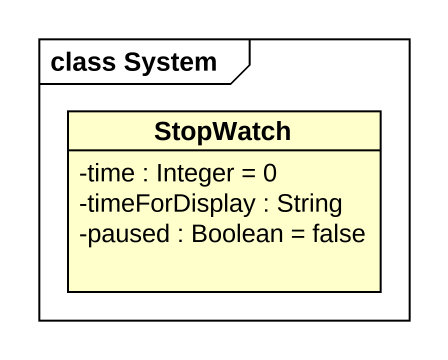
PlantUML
@startuml
mainframe class System
hide circle
hide empty members
skinparam classAttributeIconSize 0
class StopWatch {
  -time : Integer = 0
  -timeForDisplay : String
  -paused : Boolean = false
}
@enduml
